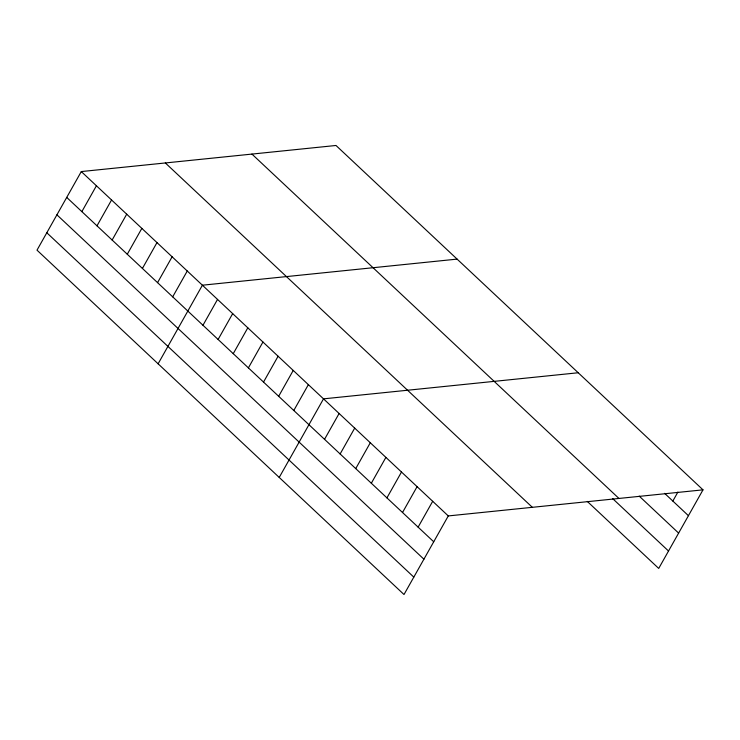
<?xml version="1.0" encoding="UTF-8"?>
<svg xmlns="http://www.w3.org/2000/svg" width="740" height="740" viewBox="0 0 740 740"><rect width="100%" height="100%" fill="white"/><g stroke="black" fill="none" stroke-linecap="round" stroke-linejoin="round"><path stroke-width="1.11" d="M703 489.843L335.997 145.475L81.289 171.569L37 250.157L404.003 594.525L448.283 515.928L703 489.843L658.711 568.431L587.292 501.415M81.862 211.621L96.422 185.768M96.996 225.829L111.564 199.976M112.138 240.028L126.706 214.184M127.28 254.236L141.84 228.383M142.413 268.444L156.982 242.59M157.555 282.643L172.115 256.798M172.688 296.851L187.257 271.007M158.11 363.803L202.399 285.205L457.107 259.111M202.973 325.258L217.532 299.413M218.106 339.466L232.674 313.621M233.248 353.674L247.808 327.82M248.39 367.873L262.95 342.028M263.523 382.081L278.092 356.236M278.666 396.289L293.225 370.435M293.798 410.487L308.367 384.643M279.221 477.439L323.51 398.851L578.218 372.757M324.536 439.329L339.105 413.484M340.132 453.971L354.7 428.118M355.736 468.605L370.296 442.751M371.332 483.238L385.892 457.394M386.928 497.872L401.496 472.028M402.523 512.505L417.092 486.661M418.118 527.148L432.687 501.295M672.836 501.054L677.877 492.1M664.631 493.349L688.431 515.688M639.221 496.124L678.626 533.096M251.942 154.087L618.945 498.446M612.702 498.649L668.525 551.023M165.344 162.957L532.337 507.316M81.289 171.569L448.283 515.928M66.72 197.413L433.723 541.782M56.915 214.822L423.909 559.19M46.805 232.758L413.808 577.117"/></g></svg>
